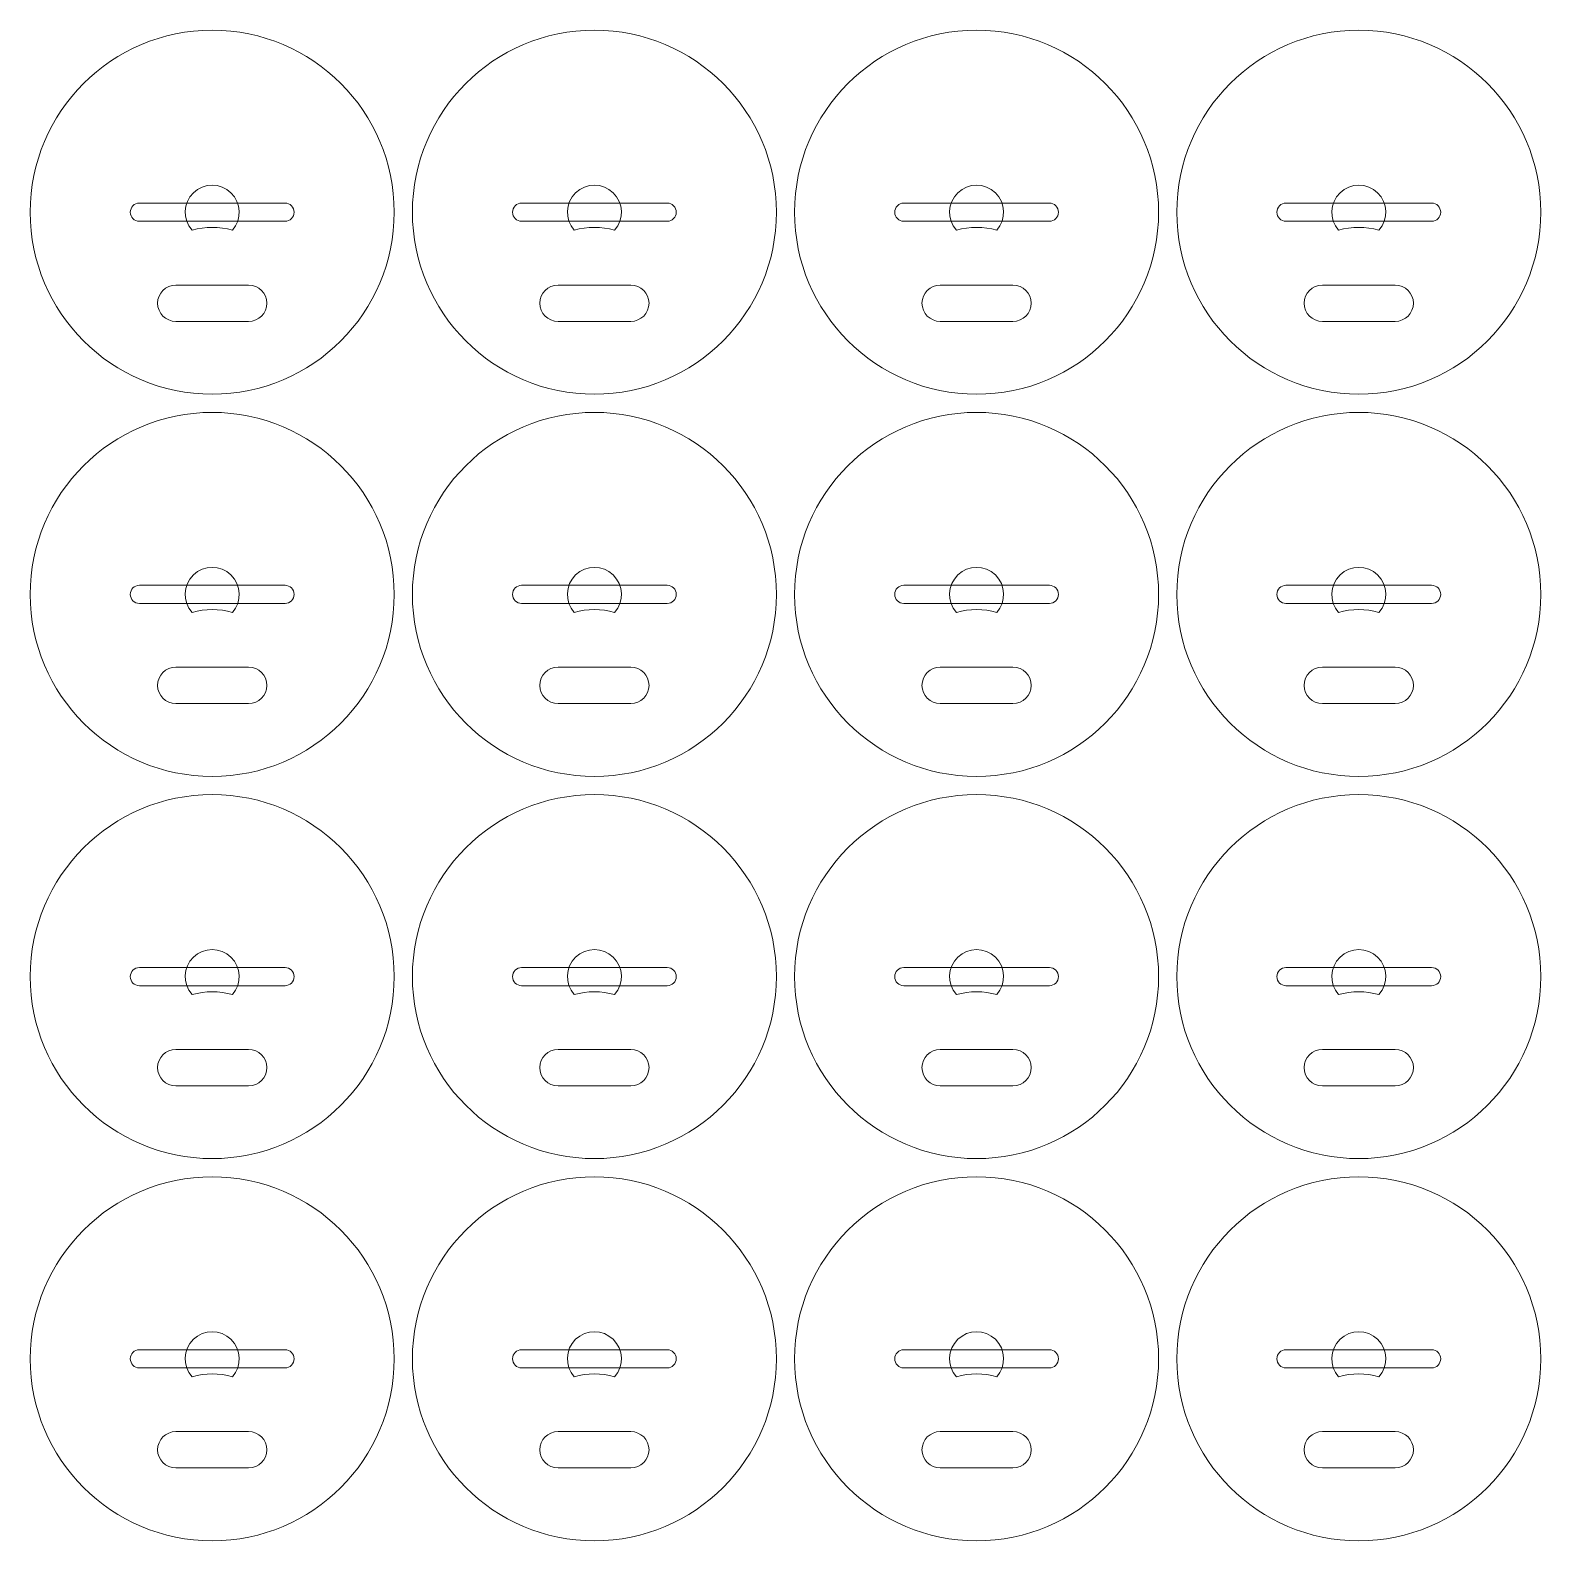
# Model space of a CAD drawing. Header units: millimetres. Extents: x 0 to 83, y 0 to 83.
import ezdxf

# ---------------------------------------------------------------- set-up
doc = ezdxf.new("R2010")
doc.units = ezdxf.units.MM
doc.layers.add('lazerCut', color=1, linetype='Continuous', lineweight=0, true_color=0xff0000)

msp = doc.modelspace()

# ---------------------------------------------------------------- linework, layer by layer
at = {"layer": 'lazerCut'}
for p, q in [((14, 73.5), (6, 73.5)), ((35, 73.5), (27, 73.5)), ((56, 73.5), (48, 73.5)), ((77, 73.5), (69, 73.5)), ((14, 72.5), (6, 72.5)), ((35, 72.5), (27, 72.5)), ((56, 72.5), (48, 72.5)), ((77, 72.5), (69, 72.5)), ((14, 52.5), (6, 52.5)), ((35, 52.5), (27, 52.5)), ((56, 52.5), (48, 52.5)), ((77, 52.5), (69, 52.5)), ((14, 51.5), (6, 51.5)), ((35, 51.5), (27, 51.5)), ((56, 51.5), (48, 51.5)), ((77, 51.5), (69, 51.5)), ((14, 31.5), (6, 31.5)), ((35, 31.5), (27, 31.5)), ((56, 31.5), (48, 31.5)), ((77, 31.5), (69, 31.5)), ((14, 30.5), (6, 30.5)), ((35, 30.5), (27, 30.5)), ((56, 30.5), (48, 30.5)), ((77, 30.5), (69, 30.5)), ((14, 10.5), (6, 10.5)), ((35, 10.5), (27, 10.5)), ((56, 10.5), (48, 10.5)), ((77, 10.5), (69, 10.5)), ((14, 9.5), (6, 9.5)), ((35, 9.5), (27, 9.5)), ((56, 9.5), (48, 9.5)), ((77, 9.5), (69, 9.5))]:
    msp.add_line(p, q, dxfattribs=at)
at = {"layer": 'lazerCut', "lineweight": 0}
for p, q in [((12, 69), (8, 69)), ((33, 69), (29, 69)), ((54, 69), (50, 69)), ((75, 69), (71, 69)), ((12, 67), (8, 67)), ((33, 67), (29, 67)), ((54, 67), (50, 67)), ((75, 67), (71, 67)), ((12, 48), (8, 48)), ((33, 48), (29, 48)), ((54, 48), (50, 48)), ((75, 48), (71, 48)), ((12, 46), (8, 46)), ((33, 46), (29, 46)), ((54, 46), (50, 46)), ((75, 46), (71, 46)), ((12, 27), (8, 27)), ((33, 27), (29, 27)), ((54, 27), (50, 27)), ((75, 27), (71, 27)), ((12, 25), (8, 25)), ((33, 25), (29, 25)), ((54, 25), (50, 25)), ((75, 25), (71, 25)), ((12, 6), (8, 6)), ((33, 6), (29, 6)), ((54, 6), (50, 6)), ((75, 6), (71, 6)), ((12, 4), (8, 4)), ((33, 4), (29, 4)), ((54, 4), (50, 4)), ((75, 4), (71, 4))]:
    msp.add_line(p, q, dxfattribs=at)
at = {"layer": 'lazerCut'}
for centre in [(10, 73), (31, 73), (52, 73), (73, 73), (10, 52), (31, 52), (52, 52), (73, 52), (10, 31), (31, 31), (52, 31), (73, 31), (10, 10), (31, 10), (52, 10), (73, 10)]:
    msp.add_circle(centre, 10, dxfattribs=at)
at = {"layer": 'lazerCut', "lineweight": 0}
for centre, radius, start, end in [((10, 73), 1.485, 318.18969, 221.81031), ((31, 73), 1.485, 318.18969, 221.81031), ((52, 73), 1.485, 318.18969, 221.81031), ((73, 73), 1.485, 318.18969, 221.81031), ((8, 68), 1, 90, 270), ((12, 68), 1, 270, 90), ((29, 68), 1, 90, 270), ((33, 68), 1, 270, 90), ((50, 68), 1, 90, 270), ((54, 68), 1, 270, 90), ((71, 68), 1, 90, 270), ((75, 68), 1, 270, 90), ((10, 52), 1.485, 318.18969, 221.81031), ((31, 52), 1.485, 318.18969, 221.81031), ((52, 52), 1.485, 318.18969, 221.81031), ((73, 52), 1.485, 318.18969, 221.81031), ((8, 47), 1, 90, 270), ((12, 47), 1, 270, 90), ((29, 47), 1, 90, 270), ((33, 47), 1, 270, 90), ((50, 47), 1, 90, 270), ((54, 47), 1, 270, 90), ((71, 47), 1, 90, 270), ((75, 47), 1, 270, 90), ((10, 31), 1.485, 318.18969, 221.81031), ((31, 31), 1.485, 318.18969, 221.81031), ((52, 31), 1.485, 318.18969, 221.81031), ((73, 31), 1.485, 318.18969, 221.81031), ((8, 26), 1, 90, 270), ((12, 26), 1, 270, 90), ((29, 26), 1, 90, 270), ((33, 26), 1, 270, 90), ((50, 26), 1, 90, 270), ((54, 26), 1, 270, 90), ((71, 26), 1, 90, 270), ((75, 26), 1, 270, 90), ((10, 10), 1.485, 318.18969, 221.81031), ((31, 10), 1.485, 318.18969, 221.81031), ((52, 10), 1.485, 318.18969, 221.81031), ((73, 10), 1.485, 318.18969, 221.81031), ((8, 5), 1, 90, 270), ((12, 5), 1, 270, 90), ((29, 5), 1, 90, 270), ((33, 5), 1, 270, 90), ((50, 5), 1, 90, 270), ((54, 5), 1, 270, 90), ((71, 5), 1, 90, 270), ((75, 5), 1, 270, 90)]:
    msp.add_arc(centre, radius, start, end, dxfattribs=at)
at = {"layer": 'lazerCut'}
for centre, radius, start, end in [((6, 73), 0.5, 90, 270), ((14, 73), 0.5, 270, 90), ((27, 73), 0.5, 90, 270), ((35, 73), 0.5, 270, 90), ((48, 73), 0.5, 90, 270), ((56, 73), 0.5, 270, 90), ((69, 73), 0.5, 90, 270), ((77, 73), 0.5, 270, 90), ((10, 68.208), 3.96, 73.76913, 106.23087), ((31, 68.208), 3.96, 73.76913, 106.23087), ((52, 68.208), 3.96, 73.76913, 106.23087), ((73, 68.208), 3.96, 73.76913, 106.23087), ((6, 52), 0.5, 90, 270), ((14, 52), 0.5, 270, 90), ((27, 52), 0.5, 90, 270), ((35, 52), 0.5, 270, 90), ((48, 52), 0.5, 90, 270), ((56, 52), 0.5, 270, 90), ((69, 52), 0.5, 90, 270), ((77, 52), 0.5, 270, 90), ((10, 47.208), 3.96, 73.76913, 106.23087), ((31, 47.208), 3.96, 73.76913, 106.23087), ((52, 47.208), 3.96, 73.76913, 106.23087), ((73, 47.208), 3.96, 73.76913, 106.23087), ((6, 31), 0.5, 90, 270), ((14, 31), 0.5, 270, 90), ((27, 31), 0.5, 90, 270), ((35, 31), 0.5, 270, 90), ((48, 31), 0.5, 90, 270), ((56, 31), 0.5, 270, 90), ((69, 31), 0.5, 90, 270), ((77, 31), 0.5, 270, 90), ((10, 26.208), 3.96, 73.76913, 106.23087), ((31, 26.208), 3.96, 73.76913, 106.23087), ((52, 26.208), 3.96, 73.76913, 106.23087), ((73, 26.208), 3.96, 73.76913, 106.23087), ((6, 10), 0.5, 90, 270), ((14, 10), 0.5, 270, 90), ((27, 10), 0.5, 90, 270), ((35, 10), 0.5, 270, 90), ((48, 10), 0.5, 90, 270), ((56, 10), 0.5, 270, 90), ((69, 10), 0.5, 90, 270), ((77, 10), 0.5, 270, 90), ((10, 5.208), 3.96, 73.76913, 106.23087), ((31, 5.208), 3.96, 73.76913, 106.23087), ((52, 5.208), 3.96, 73.76913, 106.23087), ((73, 5.208), 3.96, 73.76913, 106.23087)]:
    msp.add_arc(centre, radius, start, end, dxfattribs=at)

doc.saveas('drawing.dxf')
